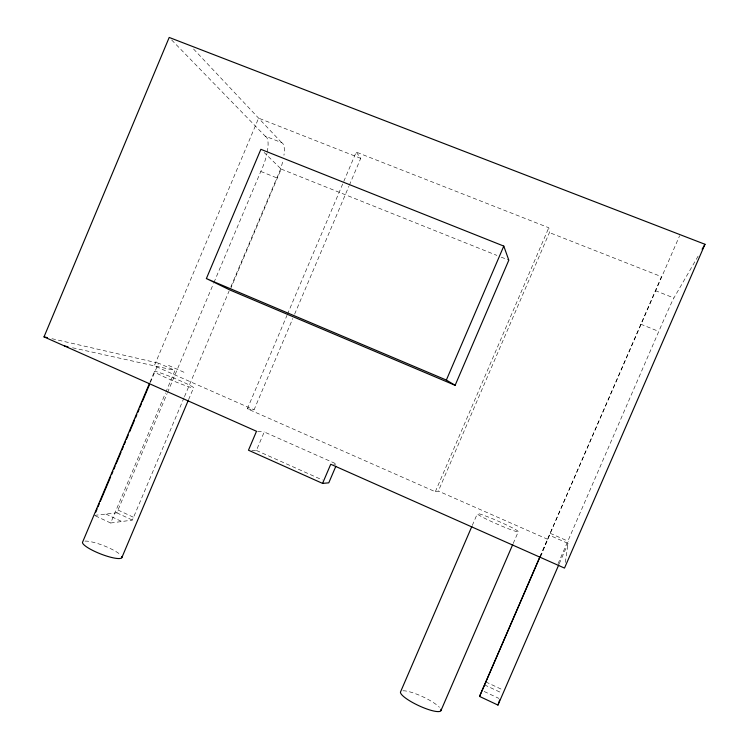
<?xml version="1.0" encoding="UTF-8"?>
<svg xmlns="http://www.w3.org/2000/svg" width="749" height="749" viewBox="0 0 749 749"><rect width="100%" height="100%" fill="white"/><g stroke="black" fill="none" stroke-linecap="round" stroke-linejoin="round"><path stroke-width="0.56" stroke-dasharray="3.75 2.81" d="M565.308 562.48L568.06 543.418L549.382 535.198L540.778 556.292M149.969 382.205L154.509 371.42M150.399 382.449L158.526 363.153L175.013 370.418L165.95 391.905M95.413 515.846L110.655 523.008L165.501 392.982M94.402 515.368L116.807 512.812L167.102 393.581M167.551 392.495L213.493 283.59M213.952 282.513L260.792 171.455A27.404 8.651 -69.4 0 0 267.009 153.264M110.655 523.008L132.367 520.096L184.048 397.71M184.497 396.633L229.091 291.043M230.907 286.736L276.868 177.916A27.47 8.305 -69.3 0 0 283.159 159.696M230.505 288.983L281.156 169.059L264.116 152.478M188.57 399.666L193.56 387.842A21.215 1.404 22.6 0 0 165.351 374.697A21.215 1.404 22.6 0 0 163.113 376.401A21.215 1.404 22.6 0 0 193.56 387.842M547.706 539.299L438.334 491.072L435.328 491.737L247.357 408.795L286.979 315.357M287.438 314.28L356.206 152.103L548.774 227.743L549.42 232.583L438.334 491.072M247.357 408.795L254.051 409.825L292.812 318.475M294.629 314.177L348.884 186.286M349.343 185.209L360.737 158.339L356.206 152.103M251.861 450.308L256.383 450.439L264.238 431.958L336.76 464.137L333.754 464.193M435.328 491.737L548.774 227.743M472.291 525.424L477.375 513.636M513.187 543.493L518.28 531.706A22.376 1.554 23.7 0 0 488.488 517.11A22.376 1.554 23.7 0 0 486.644 519.244A22.376 1.554 23.7 0 0 518.28 531.706M540.02 556.591L679.633 235.729M540.132 556.554L661.451 276.671L549.42 232.583M558.042 563.763L658.792 331.433A29.211 0.477 -66.4 0 1 673.885 297.971L698.648 255.222M559.231 563.763L568.06 543.418M257.609 431.368L264.238 431.958M72.55 347.779L175.013 370.418M51.953 338.698L158.526 363.153M360.737 158.339L258.611 118.155L154.285 365.84L254.051 409.825M171.643 39.959L265.183 136.131L281.661 142.656A27.47 8.305 -69.3 0 1 283.955 155.249M655.272 290.593L673.885 297.971M281.156 169.059L496.887 255.409M501.221 257.141L508.814 260.184M260.792 171.455L276.868 177.916M640.685 324.158L658.792 331.433M168.516 365.446L184.638 372.543M550.15 533.297L568.36 541.312M256.383 450.439L322.398 479.969M117.977 510.032L133.547 517.306M485.745 681.918L503.262 690.101M116.807 512.812L132.367 520.096M484.472 684.858L501.98 693.05M105.871 514.057L121.769 521.519M484.182 691.486L498.956 698.424M193.56 49.003L281.661 142.656M84.965 541.096A21.131 4.419 21.4 0 1 103.315 545.515A21.131 4.419 21.4 0 1 120.439 554.794M402.915 690.793A22.283 4.887 25 0 1 421.696 696.252A22.283 4.887 25 0 1 439.41 707.281M265.183 136.131A27.404 8.651 -69.4 0 1 267.196 152.347"/><path stroke-width="1.12" d="M540.02 556.591L479.547 696.43L497.954 705.081L499.667 699.941M44.013 336.881L169.199 37.45L704.987 244.286L564.503 568.088L330.74 464.249L322.566 483.395L248.471 450.215L256.514 431.274L44.013 336.881L47.421 337.659M149.51 383.282L82.727 541.808A21.131 4.419 21.4 0 0 101.995 554.466A21.131 4.419 21.4 0 0 121.778 556.479M95.76 512.157L97.108 508.936M98.016 506.792L99.364 503.581M100.272 501.437L110.655 476.785M111.564 474.641L112.912 471.421M113.82 469.277L115.177 466.065M116.076 463.921L121.048 452.124M121.947 449.98L123.304 446.769M124.203 444.625L125.56 441.404M126.459 439.26L128.266 434.972M129.624 431.761L134.595 419.964M135.494 417.82L136.852 414.609M137.75 412.465L139.108 409.244M140.007 407.1L141.364 403.889M142.273 401.745L149.491 384.593M206.378 278.572L260.867 149.323L503.787 246.093L508.814 260.184L455.13 385.304L230.055 290.06L206.378 278.572L446.348 380.061L455.13 385.304M121.806 557.715L188.111 400.743M335.88 466.215L328.783 482.833L322.566 483.395M446.348 380.061L503.787 246.093M471.833 526.491L400.687 691.57A22.283 4.887 25 0 0 420.685 706.532A22.283 4.887 25 0 0 440.843 709.247M440.918 710.679L512.719 544.56M479.547 696.43L540.132 556.554M497.954 705.081L558.773 564.83M702.103 249.248L704.987 244.286M64.611 346.029L68.009 346.778"/></g></svg>
